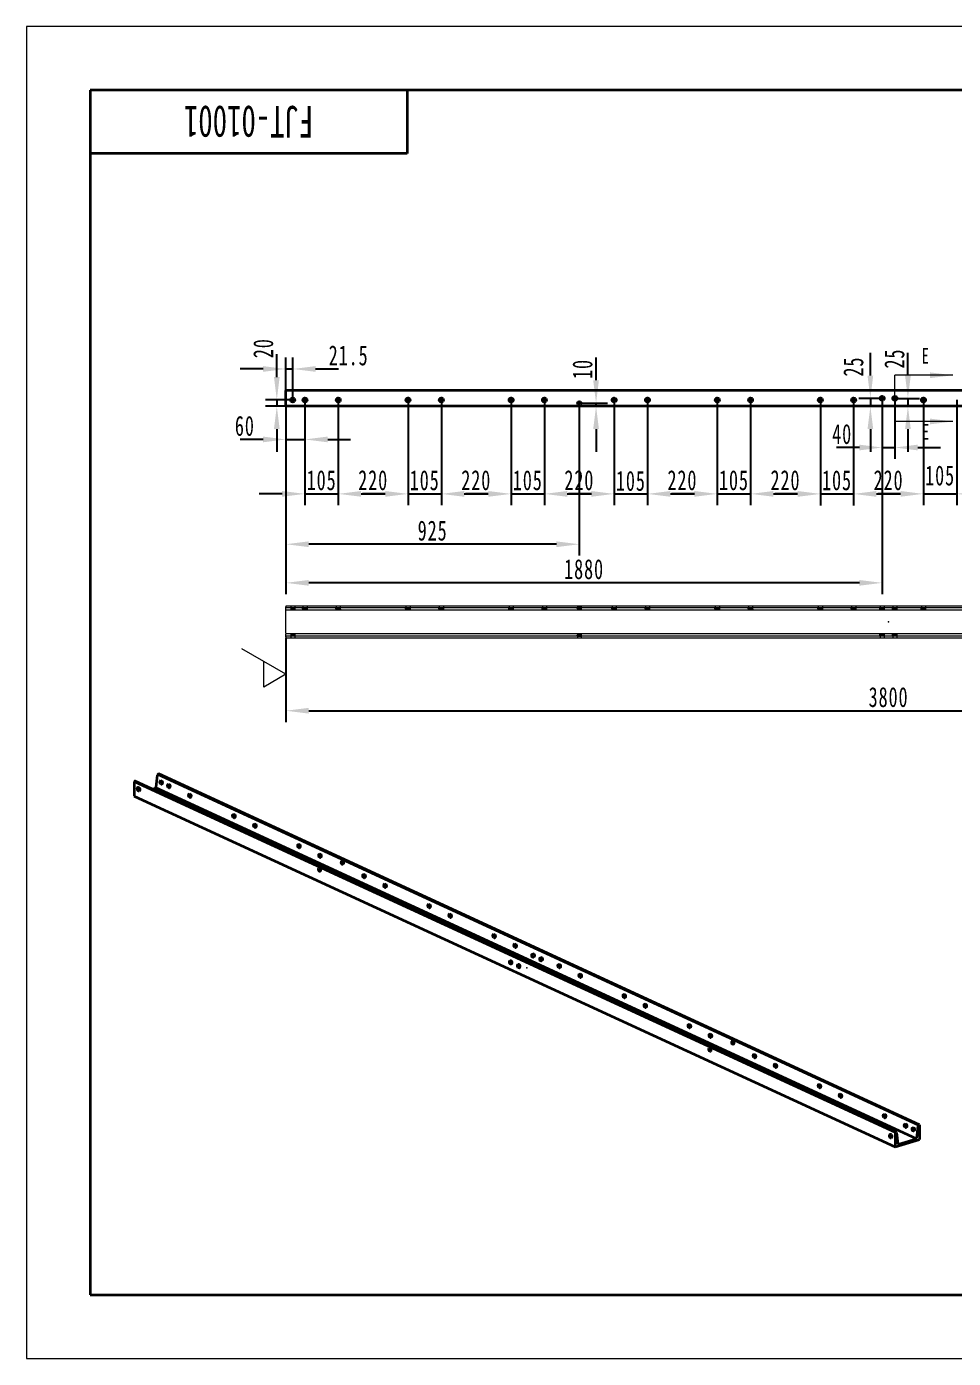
# Model space of a CAD drawing. Header units: millimetres. Extents: x 4324 to 16518, y -2100 to 2100.
# Drawn here: x 4324 to 7246, y -2100 to 2100 of the extents above; entities that cross this region are included whole.
import ezdxf
from ezdxf.enums import TextEntityAlignment as Align

# ---------------------------------------------------------------- set-up
doc = ezdxf.new("R2010")
doc.units = ezdxf.units.MM
doc.header["$PDSIZE"] = -5
doc.linetypes.add('CENTER', pattern=[47.5, 22, -8.5, 8.5, -8.5])
doc.linetypes.add('点画线', pattern=[18, 12, -2, 2, -2])
doc.layers.get('0').update_dxf_attribs({"lineweight": 18})
for name, color, linetype, lineweight in [('yhtext', 4, 'Continuous', 18), ('中心线层', 1, '点画线', 18), ('尺寸线层', 3, 'Continuous', 18), ('粗实线层', 7, 'Continuous', 35), ('细实线层', 7, 'Continuous', 18)]:
    doc.layers.add(name, color=color, linetype=linetype, lineweight=lineweight)
doc.styles.add('标准', font='', dxfattribs={"width": 0.667})
doc.styles.get('标准').set_extended_font_data('宋体')
doc.dimstyles.new('标准', dxfattribs={"dimscale": 18, "dimtxt": 3.5, "dimasz": 4, "dimexe": 2, "dimexo": 0, "dimtad": 1, "dimdsep": 46, "dimtxsty": '标准', "dimblk": '_CAXARROW', "dimcen": 0, "dimdle": 8, "dimazin": 2, "dimtfac": 0.707107, "dimtdec": 3, "dimtmove": 2, "dimatfit": 3, "dimfxl": 0, "dimfrac": 2, "dimtolj": 1, "dimarcsym": 0})

# ---------------------------------------------------------------- blocks, each defined once
blk = doc.blocks.new('$CAXA_FRAME_13B17AC1$')
at = {"layer": '粗实线层'}
for p, q in [((-138.5, 95), (-138.5, -95)), ((138.5, 95), (-138.5, 95)), ((-88.5, 95), (-88.5, 85)), ((-88.5, 85), (-138.5, 85)), ((-138.5, -95), (138.5, -95))]:
    blk.add_line(p, q, dxfattribs=at)
at = {"layer": '细实线层'}
for p, q in [((148.5, 105), (-148.5, 105)), ((-148.5, 105), (-148.5, -105)), ((-148.5, -105), (148.5, -105))]:
    blk.add_line(p, q, dxfattribs=at)
at = {"layer": '尺寸线层', "style": '标准', "width": 0.667}
blk.add_attdef('图纸编号', text='', height=5.19, rotation=180, dxfattribs=at).set_placement((-113.5, 90), align=Align.MIDDLE_CENTER)
blk = doc.blocks.new('_CAXARROW_0')
blk.add_hatch(color=0).paths.add_polyline_path([(0, 0), (-1, 0.125), (-1, -0.125)], flags=0)
blk = doc.blocks.new('*X5')
at = {"layer": '尺寸线层', "color": 0, "lineweight": -2}
for p, q in [((5142, 902.6), (5142, 1056.3)), ((5163.5, 922.6), (5163.5, 1056.3)), ((5070, 1020.3), (4998, 1020.3)), ((5142, 1020.3), (5163.5, 1020.3)), ((5235.5, 1020.3), (5307.5, 1020.3))]:
    blk.add_line(p, q, dxfattribs=at)
at = {"layer": '尺寸线层', "color": 0, "lineweight": -2, "xscale": 72, "yscale": 72, "zscale": 72}
blk.add_blockref('_CAXARROW_0', (5142, 1020.3), dxfattribs=at)
at = {"layer": '尺寸线层', "color": 0, "lineweight": -2, "xscale": 72, "yscale": 72, "zscale": 72, "rotation": 180}
blk.add_blockref('_CAXARROW_0', (5163.5, 1020.3), dxfattribs=at)
at = {"layer": '尺寸线层', "color": 0, "lineweight": 18, "insert": (5339.6, 1062.8), "char_height": 63, "width": 244.802, "attachment_point": 5, "line_spacing_factor": 1.15057, "style": '标准'}
blk.add_mtext('\\T1.1;21.5', dxfattribs=at)
blk = doc.blocks.new('_CAXARROW')
blk.add_hatch(color=0).paths.add_polyline_path([(0, 0), (-1, 0.125), (-1, -0.125)], flags=0)
blk = doc.blocks.new('*X7')
at = {"layer": '尺寸线层', "color": 0, "lineweight": -2}
for p, q in [((5142, 902.6), (5142, 762.1)), ((5202, 922.6), (5202, 762.1)), ((5070, 798.1), (4998, 798.1)), ((5142, 798.1), (5202, 798.1)), ((5274, 798.1), (5346, 798.1))]:
    blk.add_line(p, q, dxfattribs=at)
at = {"layer": '尺寸线层', "color": 0, "lineweight": -2, "xscale": 72, "yscale": 72, "zscale": 72}
blk.add_blockref('_CAXARROW_0', (5142, 798.1), dxfattribs=at)
at = {"layer": '尺寸线层', "color": 0, "lineweight": -2, "xscale": 72, "yscale": 72, "zscale": 72, "rotation": 180}
blk.add_blockref('_CAXARROW_0', (5202, 798.1), dxfattribs=at)
at = {"layer": '尺寸线层', "color": 0, "lineweight": 18, "insert": (5012.4, 840.5), "char_height": 63, "width": 114.466, "attachment_point": 5, "line_spacing_factor": 1.15057, "style": '标准'}
blk.add_mtext('\\T1.1;60', dxfattribs=at)
blk = doc.blocks.new('*X8')
at = {"layer": '尺寸线层', "color": 0, "lineweight": -2}
for p, q in [((5202, 922.6), (5202, 590.4)), ((5307, 922.6), (5307, 590.4)), ((5130, 626.4), (5058, 626.4)), ((5202, 626.4), (5307, 626.4)), ((5379, 626.4), (5451, 626.4))]:
    blk.add_line(p, q, dxfattribs=at)
at = {"layer": '尺寸线层', "color": 0, "lineweight": -2, "xscale": 72, "yscale": 72, "zscale": 72}
blk.add_blockref('_CAXARROW_0', (5202, 626.4), dxfattribs=at)
at = {"layer": '尺寸线层', "color": 0, "lineweight": -2, "xscale": 72, "yscale": 72, "zscale": 72, "rotation": 180}
blk.add_blockref('_CAXARROW_0', (5307, 626.4), dxfattribs=at)
at = {"layer": '尺寸线层', "color": 0, "lineweight": 18, "insert": (5254.5, 669.2), "char_height": 63, "width": 171.183, "attachment_point": 5, "line_spacing_factor": 1.15057, "style": '标准'}
blk.add_mtext('\\T1.1;105', dxfattribs=at)
blk = doc.blocks.new('*X9')
at = {"layer": '尺寸线层', "color": 0, "lineweight": -2}
for p, q in [((5113.2, 994.6), (5113.2, 1066.6)), ((5163.5, 922.6), (5077.2, 922.6)), ((5142, 902.6), (5077.2, 902.6)), ((5113.2, 922.6), (5113.2, 902.6)), ((5113.2, 830.6), (5113.2, 758.6))]:
    blk.add_line(p, q, dxfattribs=at)
at = {"layer": '尺寸线层', "color": 0, "lineweight": -2, "xscale": 72, "yscale": 72, "zscale": 72}
for p, rotation in [((5113.2, 922.6), 270), ((5113.2, 902.6), 90)]:
    blk.add_blockref('_CAXARROW_0', p, dxfattribs=dict(at, rotation=rotation))
at = {"layer": '尺寸线层', "color": 0, "lineweight": 18, "insert": (5070.8, 1085.8), "char_height": 63, "width": 124.592, "attachment_point": 5, "rotation": 90, "line_spacing_factor": 1.15057, "style": '标准'}
blk.add_mtext('\\T1.1;20', dxfattribs=at)
blk = doc.blocks.new('*X10')
at = {"layer": '尺寸线层', "color": 0, "lineweight": -2}
for p, q in [((5307, 922.6), (5307, 590.4)), ((5527, 922.6), (5527, 590.4)), ((5379, 626.4), (5455, 626.4))]:
    blk.add_line(p, q, dxfattribs=at)
at = {"layer": '尺寸线层', "color": 0, "lineweight": -2, "xscale": 72, "yscale": 72, "zscale": 72, "rotation": 180}
blk.add_blockref('_CAXARROW_0', (5307, 626.4), dxfattribs=at)
at = {"layer": '尺寸线层', "color": 0, "lineweight": -2, "xscale": 72, "yscale": 72, "zscale": 72}
blk.add_blockref('_CAXARROW_0', (5527, 626.4), dxfattribs=at)
at = {"layer": '尺寸线层', "color": 0, "lineweight": 18, "insert": (5417, 669.2), "char_height": 63, "width": 180.103, "attachment_point": 5, "line_spacing_factor": 1.15057, "style": '标准'}
blk.add_mtext('\\T1.1;220', dxfattribs=at)
blk = doc.blocks.new('*X11')
at = {"layer": '尺寸线层', "color": 0, "lineweight": -2}
for p, q in [((5632, 922.6), (5632, 590.4)), ((5852, 922.6), (5852, 590.4)), ((5704, 626.4), (5780, 626.4))]:
    blk.add_line(p, q, dxfattribs=at)
at = {"layer": '尺寸线层', "color": 0, "lineweight": -2, "xscale": 72, "yscale": 72, "zscale": 72, "rotation": 180}
blk.add_blockref('_CAXARROW_0', (5632, 626.4), dxfattribs=at)
at = {"layer": '尺寸线层', "color": 0, "lineweight": -2, "xscale": 72, "yscale": 72, "zscale": 72}
blk.add_blockref('_CAXARROW_0', (5852, 626.4), dxfattribs=at)
at = {"layer": '尺寸线层', "color": 0, "lineweight": 18, "insert": (5742, 669.2), "char_height": 63, "width": 180.103, "attachment_point": 5, "line_spacing_factor": 1.15057, "style": '标准'}
blk.add_mtext('\\T1.1;220', dxfattribs=at)
blk = doc.blocks.new('*X12')
at = {"layer": '尺寸线层', "color": 0, "lineweight": -2}
for p, q in [((5957, 922.6), (5957, 590.4)), ((6177, 922.6), (6177, 590.4)), ((6029, 626.4), (6105, 626.4))]:
    blk.add_line(p, q, dxfattribs=at)
at = {"layer": '尺寸线层', "color": 0, "lineweight": -2, "xscale": 72, "yscale": 72, "zscale": 72, "rotation": 180}
blk.add_blockref('_CAXARROW_0', (5957, 626.4), dxfattribs=at)
at = {"layer": '尺寸线层', "color": 0, "lineweight": -2, "xscale": 72, "yscale": 72, "zscale": 72}
blk.add_blockref('_CAXARROW_0', (6177, 626.4), dxfattribs=at)
at = {"layer": '尺寸线层', "color": 0, "lineweight": 18, "insert": (6067, 669.2), "char_height": 63, "width": 180.103, "attachment_point": 5, "line_spacing_factor": 1.15057, "style": '标准'}
blk.add_mtext('\\T1.1;220', dxfattribs=at)
blk = doc.blocks.new('*X13')
at = {"layer": '尺寸线层', "color": 0, "lineweight": -2}
for p, q in [((6119.8, 984.6), (6119.8, 1056.6)), ((6067, 912.6), (6155.8, 912.6)), ((6092.2, 902.6), (6155.8, 902.6)), ((6119.8, 902.6), (6119.8, 912.6)), ((6119.8, 830.6), (6119.8, 758.6))]:
    blk.add_line(p, q, dxfattribs=at)
at = {"layer": '尺寸线层', "color": 0, "lineweight": -2, "xscale": 72, "yscale": 72, "zscale": 72}
for p, rotation in [((6119.8, 912.6), 270), ((6119.8, 902.6), 90)]:
    blk.add_blockref('_CAXARROW_0', p, dxfattribs=dict(at, rotation=rotation))
at = {"layer": '尺寸线层', "color": 0, "lineweight": 18, "insert": (6077.2, 1020.3), "char_height": 63, "width": 125.296, "attachment_point": 5, "rotation": 90, "line_spacing_factor": 1.15057, "style": '标准'}
blk.add_mtext('\\T1.1;10', dxfattribs=at)
blk = doc.blocks.new('*X14')
at = {"layer": '尺寸线层', "color": 0, "lineweight": -2}
for p, q in [((6282, 922.6), (6282, 590.4)), ((6502, 922.6), (6502, 590.4)), ((6354, 626.4), (6430, 626.4))]:
    blk.add_line(p, q, dxfattribs=at)
at = {"layer": '尺寸线层', "color": 0, "lineweight": -2, "xscale": 72, "yscale": 72, "zscale": 72, "rotation": 180}
blk.add_blockref('_CAXARROW_0', (6282, 626.4), dxfattribs=at)
at = {"layer": '尺寸线层', "color": 0, "lineweight": -2, "xscale": 72, "yscale": 72, "zscale": 72}
blk.add_blockref('_CAXARROW_0', (6502, 626.4), dxfattribs=at)
at = {"layer": '尺寸线层', "color": 0, "lineweight": 18, "insert": (6392, 669.2), "char_height": 63, "width": 180.103, "attachment_point": 5, "line_spacing_factor": 1.15057, "style": '标准'}
blk.add_mtext('\\T1.1;220', dxfattribs=at)
blk = doc.blocks.new('*X15')
at = {"layer": '尺寸线层', "color": 0, "lineweight": -2}
for p, q in [((6607, 922.6), (6607, 590.4)), ((6827, 922.6), (6827, 590.4)), ((6679, 626.4), (6755, 626.4))]:
    blk.add_line(p, q, dxfattribs=at)
at = {"layer": '尺寸线层', "color": 0, "lineweight": -2, "xscale": 72, "yscale": 72, "zscale": 72, "rotation": 180}
blk.add_blockref('_CAXARROW_0', (6607, 626.4), dxfattribs=at)
at = {"layer": '尺寸线层', "color": 0, "lineweight": -2, "xscale": 72, "yscale": 72, "zscale": 72}
blk.add_blockref('_CAXARROW_0', (6827, 626.4), dxfattribs=at)
at = {"layer": '尺寸线层', "color": 0, "lineweight": 18, "insert": (6717, 669.2), "char_height": 63, "width": 180.103, "attachment_point": 5, "line_spacing_factor": 1.15057, "style": '标准'}
blk.add_mtext('\\T1.1;220', dxfattribs=at)
blk = doc.blocks.new('*X16')
at = {"layer": '尺寸线层', "color": 0, "lineweight": -2}
for p, q in [((6932, 922.6), (6932, 590.4)), ((7152, 922.6), (7152, 590.4)), ((7004, 626.4), (7080, 626.4))]:
    blk.add_line(p, q, dxfattribs=at)
at = {"layer": '尺寸线层', "color": 0, "lineweight": -2, "xscale": 72, "yscale": 72, "zscale": 72, "rotation": 180}
blk.add_blockref('_CAXARROW_0', (6932, 626.4), dxfattribs=at)
at = {"layer": '尺寸线层', "color": 0, "lineweight": -2, "xscale": 72, "yscale": 72, "zscale": 72}
blk.add_blockref('_CAXARROW_0', (7152, 626.4), dxfattribs=at)
at = {"layer": '尺寸线层', "color": 0, "lineweight": 18, "insert": (7042, 669.2), "char_height": 63, "width": 180.103, "attachment_point": 5, "line_spacing_factor": 1.15057, "style": '标准'}
blk.add_mtext('\\T1.1;220', dxfattribs=at)
blk = doc.blocks.new('*X22')
at = {"layer": '尺寸线层', "color": 0, "lineweight": -2}
for p, q in [((7103.1, 999.6), (7103.1, 1071.6)), ((7062, 927.6), (7139.1, 927.6)), ((7103.1, 927.6), (7103.1, 902.6)), ((7062, 902.6), (7139.1, 902.6)), ((7103.1, 830.6), (7103.1, 758.6))]:
    blk.add_line(p, q, dxfattribs=at)
at = {"layer": '尺寸线层', "color": 0, "lineweight": -2, "xscale": 72, "yscale": 72, "zscale": 72}
for p, rotation in [((7103.1, 927.6), 270), ((7103.1, 902.6), 90)]:
    blk.add_blockref('_CAXARROW_0', p, dxfattribs=dict(at, rotation=rotation))
at = {"layer": '尺寸线层', "color": 0, "lineweight": 18, "insert": (7060.7, 1053.1), "char_height": 63, "width": 124.592, "attachment_point": 5, "rotation": 90, "line_spacing_factor": 1.15057, "style": '标准'}
blk.add_mtext('\\T1.1;25', dxfattribs=at)
blk = doc.blocks.new('*X23')
at = {"layer": '尺寸线层', "color": 0, "lineweight": -2}
for p, q in [((7022, 927.6), (7022, 736.6)), ((7062, 927.6), (7062, 736.6)), ((6950, 772.6), (6878, 772.6)), ((7022, 772.6), (7062, 772.6)), ((7134, 772.6), (7206, 772.6))]:
    blk.add_line(p, q, dxfattribs=at)
at = {"layer": '尺寸线层', "color": 0, "lineweight": -2, "xscale": 72, "yscale": 72, "zscale": 72}
blk.add_blockref('_CAXARROW_0', (7022, 772.6), dxfattribs=at)
at = {"layer": '尺寸线层', "color": 0, "lineweight": -2, "xscale": 72, "yscale": 72, "zscale": 72, "rotation": 180}
blk.add_blockref('_CAXARROW_0', (7062, 772.6), dxfattribs=at)
at = {"layer": '尺寸线层', "color": 0, "lineweight": 18, "insert": (6895.7, 814.9), "char_height": 63, "width": 115.875, "attachment_point": 5, "line_spacing_factor": 1.15057, "style": '标准'}
blk.add_mtext('\\T1.1;40', dxfattribs=at)
blk = doc.blocks.new('*X24')
at = {"layer": '尺寸线层', "color": 0, "lineweight": -2}
for p, q in [((7022, 927.6), (7022, 309.8)), ((5142, 902.6), (5142, 309.8)), ((6950, 345.8), (5214, 345.8))]:
    blk.add_line(p, q, dxfattribs=at)
at = {"layer": '尺寸线层', "color": 0, "lineweight": -2, "xscale": 72, "yscale": 72, "zscale": 72, "rotation": 180}
blk.add_blockref('_CAXARROW_0', (5142, 345.8), dxfattribs=at)
at = {"layer": '尺寸线层', "color": 0, "lineweight": -2, "xscale": 72, "yscale": 72, "zscale": 72}
blk.add_blockref('_CAXARROW_0', (7022, 345.8), dxfattribs=at)
at = {"layer": '尺寸线层', "color": 0, "lineweight": 18, "insert": (6082, 388.6), "char_height": 63, "width": 238.698, "attachment_point": 5, "line_spacing_factor": 1.15057, "style": '标准'}
blk.add_mtext('\\T1.1;1880', dxfattribs=at)
blk = doc.blocks.new('*X25')
at = {"layer": '尺寸线层', "color": 0, "lineweight": -2}
for p, q in [((5142, 902.6), (5142, 431.6)), ((6067, 912.6), (6067, 431.6)), ((5995, 467.6), (5214, 467.6))]:
    blk.add_line(p, q, dxfattribs=at)
at = {"layer": '尺寸线层', "color": 0, "lineweight": -2, "xscale": 72, "yscale": 72, "zscale": 72, "rotation": 180}
blk.add_blockref('_CAXARROW_0', (5142, 467.6), dxfattribs=at)
at = {"layer": '尺寸线层', "color": 0, "lineweight": -2, "xscale": 72, "yscale": 72, "zscale": 72}
blk.add_blockref('_CAXARROW_0', (6067, 467.6), dxfattribs=at)
at = {"layer": '尺寸线层', "color": 0, "lineweight": 18, "insert": (5604.5, 510.3), "char_height": 63, "width": 179.634, "attachment_point": 5, "line_spacing_factor": 1.15057, "style": '标准'}
blk.add_mtext('\\T1.1;925', dxfattribs=at)
blk = doc.blocks.new('*X26')
at = {"layer": '尺寸线层', "color": 0, "lineweight": -2}
for p, q in [((5142, 172.8), (5142, -93.5)), ((8942, 172.8), (8942, -93.5)), ((5214, -57.5), (8870, -57.5))]:
    blk.add_line(p, q, dxfattribs=at)
at = {"layer": '尺寸线层', "color": 0, "lineweight": -2, "xscale": 72, "yscale": 72, "zscale": 72, "rotation": 180}
blk.add_blockref('_CAXARROW_0', (5142, -57.5), dxfattribs=at)
at = {"layer": '尺寸线层', "color": 0, "lineweight": -2, "xscale": 72, "yscale": 72, "zscale": 72}
blk.add_blockref('_CAXARROW_0', (8942, -57.5), dxfattribs=at)
at = {"layer": '尺寸线层', "color": 0, "lineweight": 18, "insert": (7042, -14.8), "char_height": 63, "width": 245.271, "attachment_point": 5, "line_spacing_factor": 1.15057, "style": '标准'}
blk.add_mtext('\\T1.1;3800', dxfattribs=at)
blk = doc.blocks.new('*X29')
at = {"layer": '尺寸线层', "color": 0, "lineweight": -2}
for p, q in [((5527, 922.6), (5527, 590.3)), ((5632, 922.6), (5632, 590.3)), ((5455, 626.3), (5383, 626.3)), ((5527, 626.3), (5632, 626.3)), ((5704, 626.3), (5776, 626.3))]:
    blk.add_line(p, q, dxfattribs=at)
at = {"layer": '尺寸线层', "color": 0, "lineweight": -2, "xscale": 72, "yscale": 72, "zscale": 72}
blk.add_blockref('_CAXARROW_0', (5527, 626.3), dxfattribs=at)
at = {"layer": '尺寸线层', "color": 0, "lineweight": -2, "xscale": 72, "yscale": 72, "zscale": 72, "rotation": 180}
blk.add_blockref('_CAXARROW_0', (5632, 626.3), dxfattribs=at)
at = {"layer": '尺寸线层', "color": 0, "lineweight": 18, "insert": (5579.5, 669.1), "char_height": 63, "width": 171.183, "attachment_point": 5, "line_spacing_factor": 1.15057, "style": '标准'}
blk.add_mtext('\\T1.1;105', dxfattribs=at)
blk = doc.blocks.new('*X30')
at = {"layer": '尺寸线层', "color": 0, "lineweight": -2}
for p, q in [((5852, 922.6), (5852, 590.3)), ((5957, 922.6), (5957, 590.3)), ((5780, 626.3), (5708, 626.3)), ((5852, 626.3), (5957, 626.3)), ((6029, 626.3), (6101, 626.3))]:
    blk.add_line(p, q, dxfattribs=at)
at = {"layer": '尺寸线层', "color": 0, "lineweight": -2, "xscale": 72, "yscale": 72, "zscale": 72}
blk.add_blockref('_CAXARROW_0', (5852, 626.3), dxfattribs=at)
at = {"layer": '尺寸线层', "color": 0, "lineweight": -2, "xscale": 72, "yscale": 72, "zscale": 72, "rotation": 180}
blk.add_blockref('_CAXARROW_0', (5957, 626.3), dxfattribs=at)
at = {"layer": '尺寸线层', "color": 0, "lineweight": 18, "insert": (5904.5, 669.1), "char_height": 63, "width": 171.183, "attachment_point": 5, "line_spacing_factor": 1.15057, "style": '标准'}
blk.add_mtext('\\T1.1;105', dxfattribs=at)
blk = doc.blocks.new('*X31')
at = {"layer": '尺寸线层', "color": 0, "lineweight": -2}
for p, q in [((6177, 922.6), (6177, 590.4)), ((6282, 922.6), (6282, 590.4)), ((6105, 626.4), (6033, 626.4)), ((6177, 626.4), (6282, 626.4)), ((6354, 626.4), (6426, 626.4))]:
    blk.add_line(p, q, dxfattribs=at)
at = {"layer": '尺寸线层', "color": 0, "lineweight": -2, "xscale": 72, "yscale": 72, "zscale": 72}
blk.add_blockref('_CAXARROW_0', (6177, 626.4), dxfattribs=at)
at = {"layer": '尺寸线层', "color": 0, "lineweight": -2, "xscale": 72, "yscale": 72, "zscale": 72, "rotation": 180}
blk.add_blockref('_CAXARROW_0', (6282, 626.4), dxfattribs=at)
at = {"layer": '尺寸线层', "color": 0, "lineweight": 18, "insert": (6229.5, 667.1), "char_height": 63, "width": 171.183, "attachment_point": 5, "line_spacing_factor": 1.15057, "style": '标准'}
blk.add_mtext('\\T1.1;105', dxfattribs=at)
blk = doc.blocks.new('*X32')
at = {"layer": '尺寸线层', "color": 0, "lineweight": -2}
for p, q in [((6502, 922.6), (6502, 590.4)), ((6607, 922.6), (6607, 590.4)), ((6430, 626.4), (6358, 626.4)), ((6502, 626.4), (6607, 626.4)), ((6679, 626.4), (6751, 626.4))]:
    blk.add_line(p, q, dxfattribs=at)
at = {"layer": '尺寸线层', "color": 0, "lineweight": -2, "xscale": 72, "yscale": 72, "zscale": 72}
blk.add_blockref('_CAXARROW_0', (6502, 626.4), dxfattribs=at)
at = {"layer": '尺寸线层', "color": 0, "lineweight": -2, "xscale": 72, "yscale": 72, "zscale": 72, "rotation": 180}
blk.add_blockref('_CAXARROW_0', (6607, 626.4), dxfattribs=at)
at = {"layer": '尺寸线层', "color": 0, "lineweight": 18, "insert": (6554.5, 669.2), "char_height": 63, "width": 171.183, "attachment_point": 5, "line_spacing_factor": 1.15057, "style": '标准'}
blk.add_mtext('\\T1.1;105', dxfattribs=at)
blk = doc.blocks.new('*X33')
at = {"layer": '尺寸线层', "color": 0, "lineweight": -2}
for p, q in [((6827, 922.6), (6827, 590.2)), ((6932, 922.6), (6932, 590.2)), ((6755, 626.2), (6683, 626.2)), ((6827, 626.2), (6932, 626.2)), ((7004, 626.2), (7076, 626.2))]:
    blk.add_line(p, q, dxfattribs=at)
at = {"layer": '尺寸线层', "color": 0, "lineweight": -2, "xscale": 72, "yscale": 72, "zscale": 72}
blk.add_blockref('_CAXARROW_0', (6827, 626.2), dxfattribs=at)
at = {"layer": '尺寸线层', "color": 0, "lineweight": -2, "xscale": 72, "yscale": 72, "zscale": 72, "rotation": 180}
blk.add_blockref('_CAXARROW_0', (6932, 626.2), dxfattribs=at)
at = {"layer": '尺寸线层', "color": 0, "lineweight": 18, "insert": (6879.5, 669), "char_height": 63, "width": 171.183, "attachment_point": 5, "line_spacing_factor": 1.15057, "style": '标准'}
blk.add_mtext('\\T1.1;105', dxfattribs=at)
blk = doc.blocks.new('*X34')
at = {"layer": '尺寸线层', "color": 0, "lineweight": -2}
for p, q in [((7152, 922.6), (7152, 590.4)), ((7257, 922.6), (7257, 590.4)), ((7080, 626.4), (7008, 626.4)), ((7152, 626.4), (7257, 626.4)), ((7329, 626.4), (7401, 626.4))]:
    blk.add_line(p, q, dxfattribs=at)
at = {"layer": '尺寸线层', "color": 0, "lineweight": -2, "xscale": 72, "yscale": 72, "zscale": 72}
blk.add_blockref('_CAXARROW_0', (7152, 626.4), dxfattribs=at)
at = {"layer": '尺寸线层', "color": 0, "lineweight": -2, "xscale": 72, "yscale": 72, "zscale": 72, "rotation": 180}
blk.add_blockref('_CAXARROW_0', (7257, 626.4), dxfattribs=at)
at = {"layer": '尺寸线层', "color": 0, "lineweight": 18, "insert": (7204.5, 684.1), "char_height": 63, "width": 171.183, "attachment_point": 5, "line_spacing_factor": 1.15057, "style": '标准'}
blk.add_mtext('\\T1.1;105', dxfattribs=at)
blk = doc.blocks.new('*X42')
at = {"layer": '尺寸线层', "color": 0, "lineweight": -2}
for p, q in [((6984.7, 999.6), (6984.7, 1071.6)), ((7022, 927.6), (6948.7, 927.6)), ((6984.7, 927.6), (6984.7, 902.6)), ((7022, 902.6), (6948.7, 902.6)), ((6984.7, 830.6), (6984.7, 758.6))]:
    blk.add_line(p, q, dxfattribs=at)
at = {"layer": '尺寸线层', "color": 0, "lineweight": -2, "xscale": 72, "yscale": 72, "zscale": 72}
for p, rotation in [((6984.7, 927.6), 270), ((6984.7, 902.6), 90)]:
    blk.add_blockref('_CAXARROW_0', p, dxfattribs=dict(at, rotation=rotation))
at = {"layer": '尺寸线层', "color": 0, "lineweight": 18, "insert": (6931.3, 1027.8), "char_height": 63, "width": 124.592, "attachment_point": 5, "rotation": 90, "line_spacing_factor": 1.15057, "style": '标准'}
blk.add_mtext('\\T1.1;25', dxfattribs=at)
blk = doc.blocks.new('*X43')
at = {"layer": '尺寸线层', "linetype": 'Continuous', "lineweight": 18}
blk.add_hatch(color=0, dxfattribs=at).paths.add_polyline_path([(183.2, 0), (111.2, -9), (111.2, 9)], flags=0)
at = {"layer": '尺寸线层', "color": 0, "lineweight": 18}
for p in [(183.2, 0), (0, 0)]:
    blk.add_line(p, (0, 0), dxfattribs=at)
blk = doc.blocks.new('*X48')
at = {"layer": '尺寸线层', "linetype": 'Continuous', "lineweight": 18}
blk.add_hatch(color=0, dxfattribs=at).paths.add_polyline_path([(183.2, 0), (111.2, -9), (111.2, 9)], flags=0)
at = {"layer": '尺寸线层', "color": 0, "lineweight": 18}
for p in [(183.2, 0), (0, 0)]:
    blk.add_line(p, (0, 0), dxfattribs=at)

msp = doc.modelspace()

# ---------------------------------------------------------------- linework, layer by layer
msp.add_line((5141.983, 260.757), (8941.983, 260.757))
at = {"color": 6, "linetype": 'CENTER', "lineweight": 18, "ltscale": 0.1}
for p, q in [((5156.983, 272.757), (5156.983, 260.757)), ((5169.983, 272.757), (5169.983, 260.757)), ((5156.983, 184.757), (5156.983, 172.757)), ((5169.983, 184.757), (5169.983, 172.757))]:
    msp.add_line(p, q, dxfattribs=at)
at = {"color": 6, "linetype": 'CENTER', "ltscale": 0.1}
for p, q in [((5195.483, 272.757), (5195.483, 260.757)), ((5208.483, 272.757), (5208.483, 260.757)), ((5300.483, 272.757), (5300.483, 260.757)), ((5313.483, 272.757), (5313.483, 260.757)), ((5520.483, 272.757), (5520.483, 260.757)), ((5533.483, 272.757), (5533.483, 260.757)), ((5625.483, 272.757), (5625.483, 260.757)), ((5638.483, 272.757), (5638.483, 260.757)), ((5845.483, 272.757), (5845.483, 260.757)), ((5858.483, 272.757), (5858.483, 260.757)), ((5950.483, 272.757), (5950.483, 260.757)), ((5963.483, 272.757), (5963.483, 260.757)), ((6061.483, 272.757), (6061.483, 260.757)), ((6072.483, 272.757), (6072.483, 260.757)), ((6170.483, 272.757), (6170.483, 260.757)), ((6183.483, 272.757), (6183.483, 260.757)), ((6275.483, 272.757), (6275.483, 260.757)), ((6288.483, 272.757), (6288.483, 260.757)), ((6495.483, 272.757), (6495.483, 260.757)), ((6508.483, 272.757), (6508.483, 260.757)), ((6600.483, 272.757), (6600.483, 260.757)), ((6613.483, 272.757), (6613.483, 260.757)), ((6820.483, 272.757), (6820.483, 260.757)), ((6833.483, 272.757), (6833.483, 260.757)), ((6925.483, 272.757), (6925.483, 260.757)), ((6938.483, 272.757), (6938.483, 260.757)), ((7015.483, 272.757), (7015.483, 260.757)), ((7028.483, 272.757), (7028.483, 260.757)), ((7055.483, 272.757), (7055.483, 260.757)), ((7068.483, 272.757), (7068.483, 260.757)), ((7145.483, 272.757), (7145.483, 260.757)), ((7158.483, 272.757), (7158.483, 260.757)), ((6061.483, 184.757), (6061.483, 172.757)), ((6072.483, 184.757), (6072.483, 172.757)), ((7015.483, 184.757), (7015.483, 172.757)), ((7028.483, 184.757), (7028.483, 172.757)), ((7055.483, 184.757), (7055.483, 172.757)), ((7068.483, 184.757), (7068.483, 172.757))]:
    msp.add_line(p, q, dxfattribs=at)
at = {"layer": 'yhtext'}
for p, q in [((5141.983, 57.339), (5003.419, 137.339)), ((5072.701, 17.339), (5072.701, 97.339)), ((5141.983, 57.339), (5072.701, 17.339))]:
    msp.add_line(p, q, dxfattribs=at)
at = {"layer": '中心线层'}
for p, q in [((5163.483, 913.134), (5163.483, 932.134)), ((5201.983, 913.134), (5201.983, 932.134)), ((5306.983, 913.134), (5306.983, 932.134)), ((5526.983, 913.134), (5526.983, 932.134)), ((5631.983, 913.134), (5631.983, 932.134)), ((5851.983, 913.134), (5851.983, 932.134)), ((5956.983, 913.134), (5956.983, 932.134)), ((6176.983, 913.134), (6176.983, 932.134)), ((6281.983, 913.134), (6281.983, 932.134)), ((6501.983, 913.134), (6501.983, 932.134)), ((6606.983, 913.134), (6606.983, 932.134)), ((6826.983, 913.134), (6826.983, 932.134)), ((6931.983, 913.134), (6931.983, 932.134)), ((7012.483, 927.634), (7031.483, 927.634)), ((7021.983, 918.134), (7021.983, 937.134)), ((7052.483, 927.634), (7071.483, 927.634)), ((7061.983, 918.134), (7061.983, 937.134)), ((7151.983, 913.134), (7151.983, 932.134)), ((5153.983, 922.634), (5172.983, 922.634)), ((5192.483, 922.634), (5211.483, 922.634)), ((5297.483, 922.634), (5316.483, 922.634)), ((5517.483, 922.634), (5536.483, 922.634)), ((5622.483, 922.634), (5641.483, 922.634)), ((5842.483, 922.634), (5861.483, 922.634)), ((5947.483, 922.634), (5966.483, 922.634)), ((6058.483, 912.634), (6075.483, 912.634)), ((6066.983, 904.134), (6066.983, 921.134)), ((6167.483, 922.634), (6186.483, 922.634)), ((6272.483, 922.634), (6291.483, 922.634)), ((6492.483, 922.634), (6511.483, 922.634)), ((6597.483, 922.634), (6616.483, 922.634)), ((6817.483, 922.634), (6836.483, 922.634)), ((6922.483, 922.634), (6941.483, 922.634)), ((7142.483, 922.634), (7161.483, 922.634))]:
    msp.add_line(p, q, dxfattribs=at)
for p in [(7041.983, 952.634), (7041.983, 222.757), (5901.845, -868.169)]:
    msp.add_point(p, dxfattribs=at)
at = {"layer": '尺寸线层', "lineweight": 18}
for p, q in [((7061.983, 937.134), (7061.983, 1000.505)), ((7061.983, 918.134), (7061.983, 854.762))]:
    msp.add_line(p, q, dxfattribs=at)
at = {"layer": '粗实线层', "linetype": 'Continuous', "lineweight": 35}
for p, q in [((8941.983, 952.634), (5141.983, 952.634)), ((5141.983, 902.634), (5141.983, 952.634)), ((8941.983, 902.634), (5141.983, 902.634)), ((4665.636, -279.862), (4663.749, -280.439)), ((4663.749, -280.439), (4663.749, -326.782)), ((4663.749, -280.439), (7062.381, -1386.911)), ((7065.525, -1386.391), (4666.893, -279.919)), ((4732.31, -298.571), (4737.123, -260.371)), ((7136.72, -1364.701), (4738.087, -258.229)), ((4741.309, -256.742), (4739.422, -257.318)), ((7139.942, -1363.214), (4741.309, -256.742)), ((4663.749, -326.782), (7062.381, -1433.254)), ((4720.346, -304.577), (4730.011, -301.624)), ((7129.979, -1407.186), (4731.346, -300.713)), ((7130.943, -1405.044), (7135.756, -1366.843)), ((7138.055, -1363.791), (7139.942, -1363.214)), ((7139.942, -1363.214), (7139.942, -1409.557)), ((7062.381, -1386.911), (7064.269, -1386.335)), ((7062.381, -1386.911), (7062.381, -1433.254)), ((7062.381, -1433.254), (7139.942, -1409.557)), ((7066.567, -1387.983), (7071.381, -1423.242)), ((7073.68, -1424.89), (7128.644, -1408.096))]:
    msp.add_line(p, q, dxfattribs=at)
at = {"layer": '粗实线层', "linetype": 'Continuous', "lineweight": 18}
for p, q in [((5141.983, 272.757), (5141.983, 270.324)), ((8941.983, 272.757), (5141.983, 272.757)), ((5141.983, 267.36), (5141.983, 270.324)), ((5141.983, 267.757), (8941.983, 267.757)), ((5141.983, 261.154), (5141.983, 267.36)), ((5141.983, 258.19), (5141.983, 261.154)), ((5141.983, 187.324), (5141.983, 258.19)), ((5141.983, 187.324), (5141.983, 184.36)), ((8941.983, 184.757), (5141.983, 184.757)), ((5141.983, 178.154), (5141.983, 184.36)), ((5141.983, 175.19), (5141.983, 178.154)), ((8941.983, 177.757), (5141.983, 177.757)), ((5141.983, 175.19), (5141.983, 172.757)), ((5141.983, 172.757), (8941.983, 172.757))]:
    msp.add_line(p, q, dxfattribs=at)
at = {"layer": '粗实线层', "linetype": 'Continuous', "lineweight": 35}
for centre, radius in [((5163.483, 922.634), 6.5), ((5201.983, 922.634), 6.5), ((5306.983, 922.634), 6.5), ((5526.983, 922.634), 6.5), ((5631.983, 922.634), 6.5), ((5851.983, 922.634), 6.5), ((5956.983, 922.634), 6.5), ((6176.983, 922.634), 6.5), ((6281.983, 922.634), 6.5), ((6501.983, 922.634), 6.5), ((6606.983, 922.634), 6.5), ((6826.983, 922.634), 6.5), ((6931.983, 922.634), 6.5), ((7021.983, 927.634), 6.5), ((7061.983, 927.634), 6.5), ((7151.983, 922.634), 6.5), ((6066.983, 912.634), 5.5)]:
    msp.add_circle(centre, radius, dxfattribs=at)
at = {"layer": '粗实线层', "linetype": 'Continuous', "lineweight": 18}
for centre in [(5163.483, 264.625), (5163.483, 180.889)]:
    msp.add_ellipse(centre, major_axis=(6.5, 0), ratio=0.15659955, dxfattribs=at)
at = {"layer": '粗实线层', "linetype": 'Continuous', "lineweight": 35}
for centre, major_axis, ratio in [((5201.983, 264.625), (6.5, 0), 0.15659955), ((5306.983, 264.625), (6.5, 0), 0.15659955), ((5526.983, 264.625), (6.5, 0), 0.15659955), ((5631.983, 264.625), (6.5, 0), 0.15659955), ((5851.983, 264.625), (6.5, 0), 0.15659955), ((5956.983, 264.625), (6.5, 0), 0.15659955), ((6066.983, 266.191), (5.5, 0), 0.15659955), ((6176.983, 264.625), (6.5, 0), 0.15659955), ((6281.983, 264.625), (6.5, 0), 0.15659955), ((6501.983, 264.625), (6.5, 0), 0.15659955), ((6606.983, 264.625), (6.5, 0), 0.15659955), ((6826.983, 264.625), (6.5, 0), 0.15659955), ((6931.983, 264.625), (6.5, 0), 0.15659955), ((7021.983, 263.842), (6.5, 0), 0.15659955), ((7061.983, 263.842), (6.5, 0), 0.15659955), ((7151.983, 264.625), (6.5, 0), 0.15659955), ((6066.983, 179.323), (5.5, 0), 0.15659955), ((7021.983, 181.672), (6.5, 0), 0.15659955), ((7061.983, 181.672), (6.5, 0), 0.15659955), ((4748.573, -283.466), (-0.716, 6.53), 0.63039239), ((4772.875, -294.677), (-0.716, 6.53), 0.63039239), ((4677.32, -305.236), (1.899, -6.216), 0.58504861), ((4839.153, -325.25), (-0.716, 6.53), 0.63039239), ((4978.022, -389.309), (-0.716, 6.53), 0.63039239), ((5044.3, -419.883), (-0.716, 6.53), 0.63039239), ((5183.168, -483.942), (-0.716, 6.53), 0.63039239), ((5249.446, -514.515), (-0.716, 6.53), 0.63039239), ((5320.095, -536.905), (-0.606, 5.525), 0.63039239), ((5247.627, -559.046), (-1.607, 5.26), 0.58504861), ((5388.314, -578.574), (-0.716, 6.53), 0.63039239), ((5454.592, -609.148), (-0.716, 6.53), 0.63039239), ((5593.46, -673.207), (-0.716, 6.53), 0.63039239), ((5659.738, -703.78), (-0.716, 6.53), 0.63039239), ((5798.606, -767.839), (-0.716, 6.53), 0.63039239), ((5864.884, -798.413), (-0.716, 6.53), 0.63039239), ((5921.087, -829.438), (-0.716, 6.53), 0.63039239), ((5946.336, -841.085), (-0.716, 6.53), 0.63039239), ((5850.441, -851.023), (-1.899, 6.216), 0.58504861), ((5875.69, -862.67), (-1.899, 6.216), 0.58504861), ((6003.753, -862.472), (-0.716, 6.53), 0.63039239), ((6070.031, -893.045), (-0.716, 6.53), 0.63039239), ((6208.899, -957.104), (-0.716, 6.53), 0.63039239), ((6275.177, -987.678), (-0.716, 6.53), 0.63039239), ((6414.045, -1051.737), (-0.716, 6.53), 0.63039239), ((6480.323, -1082.31), (-0.716, 6.53), 0.63039239), ((6478.504, -1126.841), (-1.607, 5.26), 0.58504861), ((6550.972, -1104.7), (-0.606, 5.525), 0.63039239), ((6619.191, -1146.369), (-0.716, 6.53), 0.63039239), ((6685.469, -1176.943), (-0.716, 6.53), 0.63039239), ((6824.337, -1241.002), (-0.716, 6.53), 0.63039239), ((6890.615, -1271.575), (-0.716, 6.53), 0.63039239), ((7029.484, -1335.634), (-0.716, 6.53), 0.63039239), ((7095.762, -1366.208), (-0.716, 6.53), 0.63039239), ((7120.063, -1377.418), (-0.716, 6.53), 0.63039239), ((7048.81, -1399.188), (1.899, -6.216), 0.58504861)]:
    msp.add_ellipse(centre, major_axis=major_axis, ratio=ratio, dxfattribs=at)
for centre, major_axis, ratio, start_param, end_param in [((4665.636, -282.643), (-1.257, -2.724), 0.71887309, 3.14158472, 3.7121031), ((4739.422, -260.099), (-1.257, -2.724), 0.71887309, 3.7121031, 5.12756148), ((4754.881, -281.539), (1.899, -6.216), 0.58504861, 4.01552184, 5.22650761), ((4779.183, -292.75), (1.899, -6.216), 0.58504861, 4.01542364, 5.22650761), ((4683.627, -303.309), (-2.852, 5.904), 0.51725114, 0.95853342, 1.82148961), ((4730.011, -298.844), (1.257, 2.724), 0.71887309, 3.7121031, 5.12756148), ((4845.461, -323.323), (1.899, -6.216), 0.58504861, 4.01542364, 5.22650761), ((4984.329, -387.382), (1.899, -6.216), 0.58504861, 4.01542364, 5.22650761), ((5050.607, -417.956), (1.899, -6.216), 0.58504861, 4.01542364, 5.22650761), ((5189.475, -482.015), (1.899, -6.216), 0.58504861, 4.01542364, 5.22650761), ((5255.753, -512.588), (1.899, -6.216), 0.58504861, 4.01542364, 5.22650761), ((5325.187, -535.349), (1.607, -5.26), 0.58504861, 3.95229721, 5.28983023), ((5252.719, -557.49), (-2.413, 4.995), 0.51725114, 0.86791796, 1.91210483), ((5394.621, -576.647), (1.899, -6.216), 0.58504861, 4.01542364, 5.22650761), ((5460.899, -607.221), (1.899, -6.216), 0.58504861, 4.01542364, 5.22650761), ((5599.767, -671.28), (1.899, -6.216), 0.58504861, 4.01542364, 5.22650761), ((5666.045, -701.853), (1.899, -6.216), 0.58504861, 4.01542364, 5.22650761), ((5804.914, -765.912), (1.899, -6.216), 0.58504861, 4.01542364, 5.22650761), ((5871.192, -796.486), (1.899, -6.216), 0.58504861, 4.01542364, 5.22650761), ((5928.001, -827.326), (1.899, -6.216), 0.58504861, 4.17319042, 5.06883883), ((5953.25, -838.973), (1.899, -6.216), 0.58504861, 4.17319042, 5.06883883), ((5857.355, -848.91), (-2.852, 5.904), 0.51725114, 1.29851256, 1.48160853), ((5882.604, -860.557), (-2.852, 5.904), 0.51725114, 1.29851256, 1.48160853), ((6010.06, -860.545), (1.899, -6.216), 0.58504861, 4.01542364, 5.22650761), ((6076.338, -891.118), (1.899, -6.216), 0.58504861, 4.01542364, 5.22650761), ((6215.206, -955.177), (1.899, -6.216), 0.58504861, 4.01542364, 5.22650761), ((6281.484, -985.751), (1.899, -6.216), 0.58504861, 4.01542364, 5.22650761), ((6420.352, -1049.809), (1.899, -6.216), 0.58504861, 4.01542364, 5.22650761), ((6486.63, -1080.383), (1.899, -6.216), 0.58504861, 4.01542364, 5.22650761), ((6483.596, -1125.285), (-2.413, 4.995), 0.51725114, 0.86791796, 1.91210483), ((6556.064, -1103.144), (1.607, -5.26), 0.58504861, 3.95229721, 5.28983023), ((6625.498, -1144.442), (1.899, -6.216), 0.58504861, 4.01542364, 5.22650761), ((6691.776, -1175.016), (1.899, -6.216), 0.58504861, 4.01542364, 5.22650761), ((6830.645, -1239.074), (1.899, -6.216), 0.58504861, 4.01542364, 5.22650761), ((6896.923, -1269.648), (1.899, -6.216), 0.58504861, 4.01542364, 5.22650761), ((7035.791, -1333.707), (1.899, -6.216), 0.58504861, 4.01552184, 5.22650761), ((7064.269, -1389.115), (1.257, 2.724), 0.71887309, 5.43823737, 6.85369575), ((7102.069, -1364.281), (1.899, -6.216), 0.58504861, 4.01552184, 5.22650761), ((7126.371, -1375.491), (1.899, -6.216), 0.58504861, 4.01552184, 5.22650761), ((7138.055, -1366.571), (1.257, 2.724), 0.71887309, 0.57051045, 1.98596883), ((7055.117, -1397.261), (-2.852, 5.904), 0.51725114, 0.95853342, 1.82148961), ((7073.68, -1422.109), (-1.257, -2.724), 0.71887309, 5.43823737, 6.85369575), ((7128.644, -1405.316), (-1.257, -2.724), 0.71887309, 0.57051045, 1.98596883)]:
    msp.add_ellipse(centre, major_axis=major_axis, ratio=ratio, start_param=start_param, end_param=end_param, dxfattribs=at)

# ---------------------------------------------------------------- block references
at = {"layer": '尺寸线层', "lineweight": 18}
for name, p in [('*X48', (7061.983, 1000.505)), ('*X43', (7061.983, 854.762))]:
    msp.add_blockref(name, p, dxfattribs=at)
at = {"layer": '粗实线层'}
ref = msp.add_blockref('$CAXA_FRAME_13B17AC1$', (7294.424, 0), dxfattribs=dict(at, xscale=20, yscale=20, zscale=20))
ref.add_attrib('图纸编号', 'FJT-01001', dxfattribs={"layer": '尺寸线层', "height": 100, "rotation": 180, "style": '标准', "width": 0.667}).set_placement((5024.424, 1800), align=Align.MIDDLE_CENTER)

# ---------------------------------------------------------------- texts
at = {"layer": '尺寸线层', "lineweight": 18, "char_height": 50, "width": 40.87273, "attachment_point": 1, "line_spacing_factor": 1.15057, "style": '标准'}
for insert in [(7146.2, 1086.789), (7146.66, 847.196)]:
    msp.add_mtext('\\T1.1;{\\Q1;E}', dxfattribs=dict(at, insert=insert))

# ---------------------------------------------------------------- dimensions: what is measured, and where the dimension line sits
at = {"layer": '尺寸线层', "lineweight": 18}
for base, p1, p2, angle, picture, middle in [((5113.199, 902.634), (5163.483, 922.634), (5141.983, 902.634), 270, '*X9', (5070.801, 1085.838)), ((7103.097, 902.634), (7061.983, 927.634), (7061.983, 902.634), 270, '*X22', (7060.699, 1053.081)), ((6119.807, 912.634), (6092.167, 902.634), (6066.983, 912.634), 90, '*X13', (6077.233, 1020.275)), ((6984.664, 902.634), (7021.983, 927.634), (7021.983, 902.634), 90, '*X42', (6931.256, 1027.767))]:
    dim = msp.add_linear_dim(base=base, p1=p1, p2=p2, angle=angle, dimstyle='标准', override={"dimsah": 1, "dimtfill": 1, "dimtzin": 8}, dxfattribs=at)
    dim.commit()
    dim.dimension.update_dxf_attribs({"geometry": picture, "text_midpoint": middle, "dimtype": 160})
for base, p1, p2, picture, middle in [((5163.483, 1020.275), (5141.983, 902.634), (5163.483, 922.634), '*X5', (5339.584, 1062.849)), ((5141.983, 345.801), (7021.983, 927.634), (5141.983, 902.634), '*X24', (6081.983, 388.551)), ((7061.983, 772.551), (7021.983, 927.634), (7061.983, 927.634), '*X23', (6895.715, 814.949)), ((5201.983, 798.12), (5141.983, 902.634), (5201.983, 922.634), '*X7', (5012.377, 840.518)), ((5306.983, 626.426), (5201.983, 922.634), (5306.983, 922.634), '*X8', (5254.483, 669.176)), ((5141.983, 467.566), (6066.983, 912.634), (5141.983, 902.634), '*X25', (5604.483, 510.316)), ((5526.983, 626.426), (5306.983, 922.634), (5526.983, 922.634), '*X10', (5416.983, 669.176)), ((5631.983, 626.32), (5526.983, 922.634), (5631.983, 922.634), '*X29', (5579.483, 669.07)), ((5851.983, 626.426), (5631.983, 922.634), (5851.983, 922.634), '*X11', (5741.983, 669.176)), ((5956.983, 626.334), (5851.983, 922.634), (5956.983, 922.634), '*X30', (5904.483, 669.084)), ((6176.983, 626.426), (5956.983, 922.634), (6176.983, 922.634), '*X12', (6066.983, 669.176)), ((6281.983, 626.426), (6176.983, 922.634), (6281.983, 922.634), '*X31', (6229.483, 667.063)), ((6501.983, 626.426), (6281.983, 922.634), (6501.983, 922.634), '*X14', (6391.983, 669.176)), ((6606.983, 626.426), (6501.983, 922.634), (6606.983, 922.634), '*X32', (6554.483, 669.176)), ((6826.983, 626.426), (6606.983, 922.634), (6826.983, 922.634), '*X15', (6716.983, 669.176)), ((6931.983, 626.213), (6826.983, 922.634), (6931.983, 922.634), '*X33', (6879.483, 668.963)), ((7151.983, 626.426), (6931.983, 922.634), (7151.983, 922.634), '*X16', (7041.983, 669.176)), ((7256.983, 626.426), (7151.983, 922.634), (7256.983, 922.634), '*X34', (7204.483, 684.067)), ((8941.983, -57.522), (5141.983, 172.757), (8941.983, 172.757), '*X26', (7041.983, -14.772))]:
    dim = msp.add_linear_dim(base=base, p1=p1, p2=p2, dimstyle='标准', override={"dimsah": 1, "dimtfill": 1, "dimtzin": 8}, dxfattribs=at)
    dim.commit()
    dim.dimension.update_dxf_attribs({"geometry": picture, "text_midpoint": middle, "dimtype": 160})

doc.saveas('drawing.dxf')
